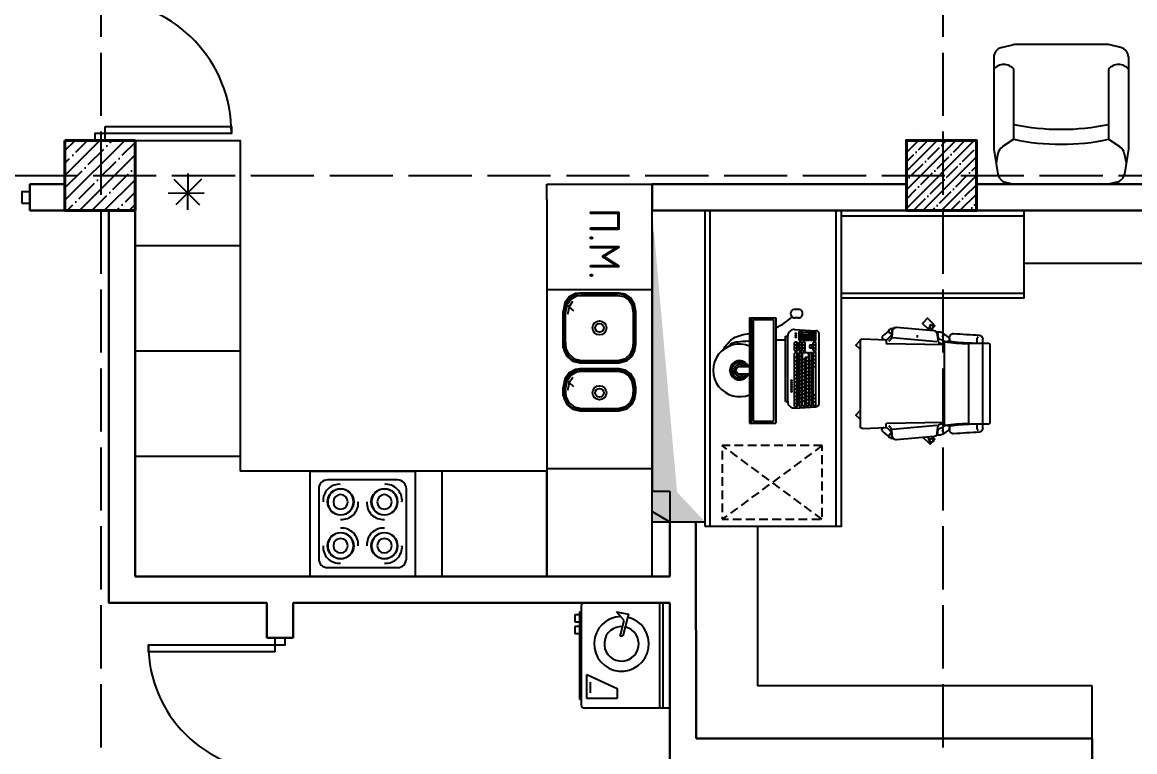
# Model space of a CAD drawing. Header units: millimetres. Extents: x 1863 to 22353, y 600 to 18600.
# Drawn here: x 7209 to 13556, y 7515 to 11673 of the extents above; entities that cross this region are included whole.
import ezdxf

# ---------------------------------------------------------------- set-up
doc = ezdxf.new("R2010")
doc.units = ezdxf.units.MM
doc.linetypes.add('ACAD_ISO02W100', pattern=[15, 12, -3])
doc.linetypes.add('GESTRICHELT', pattern=[0.75, 0.5, -0.25])
for name, color, linetype in [('A-Door', 150, 'Continuous'), ('dwgmodels.com', 250, 'Continuous'), ('FUR', 42, 'Continuous'), ('MEBEL', 253, 'Continuous'), ('NET 01', 8, 'Continuous'), ('NOITHAT', 21, 'Continuous'), ('Plan 1', 7, 'Continuous')]:
    doc.layers.add(name, color=color, linetype=linetype)
doc.styles.add('gost', font='GOST Common.ttf')

# ---------------------------------------------------------------- blocks, each defined once
blk = doc.blocks.new('furn office 012_dwgmodels.com')
at = {"color": 0}
for p, q in [((-470, 780), (-470, 1820)), ((-30, 780), (-30, 1820)), ((-1242.3, 1586.9), (-1216.8, 1586.9)), ((-756.8, 1586.9), (-731.3, 1586.9)), ((-1226.2, 1397.1), (-1251.9, 1397.1)), ((-1226.2, 1397.1), (-1251.9, 1397.1)), ((-1246.9, 1394.6), (-1244.1, 1396.4)), ((-1244.1, 1396.4), (-1243.1, 1396.6)), ((-1243.1, 1396.6), (-1239.1, 1397.2)), ((-1239.1, 1397.2), (-1238.9, 1397.2)), ((-1238.9, 1397.2), (-1234.5, 1396.2)), ((-1226.2, 1396.8), (-1226.5, 1371.3)), ((-1226.2, 1396.8), (-1226.5, 1371.3)), ((-747.4, 1397.1), (-721.6, 1397.1)), ((-747.4, 1396.8), (-747, 1371.3)), ((-747.4, 1396.8), (-747, 1371.3)), ((-747.4, 1396.8), (-747, 1371.3)), ((-734.6, 1397.2), (-739, 1396.2)), ((-734.4, 1397.2), (-734.6, 1397.2)), ((-730.4, 1396.6), (-734.4, 1397.2)), ((-729.5, 1396.4), (-730.4, 1396.6)), ((-726.6, 1394.6), (-729.5, 1396.4)), ((-1279.5, 1345.1), (-1281.1, 1323.3)), ((-1279.2, 1346.8), (-1279.5, 1345.1)), ((-1278.8, 1349.3), (-1279.2, 1346.8)), ((-1278.4, 1351), (-1278.8, 1349.3)), ((-1277.2, 1354.4), (-1278.4, 1351)), ((-1276.4, 1355.8), (-1277.2, 1354.4)), ((-1274.3, 1358.3), (-1276.4, 1355.8)), ((-1251.2, 1389.7), (-1276.3, 1355.9)), ((-1274.3, 1358.3), (-1272, 1359.9)), ((-1272, 1359.9), (-1270.1, 1360.8)), ((-1270.1, 1360.8), (-1268.8, 1361.1)), ((-1268.8, 1361.1), (-1265.3, 1361.6)), ((-1265.3, 1361.6), (-1265.1, 1361.5)), ((-1265.1, 1361.5), (-1260.1, 1360.4)), ((-1260.1, 1360.4), (-1256, 1357.3)), ((-1256, 1357.3), (-1253.3, 1353)), ((-1248.3, 1393.7), (-1251.2, 1389.7)), ((-1248.3, 1393.7), (-1246.9, 1394.6)), ((-1244, 1334.1), (-1233, 1361.6)), ((-1234.5, 1396.2), (-1234.1, 1396)), ((-1234.1, 1396), (-1233.1, 1395.6)), ((-1233.1, 1395.6), (-1230, 1393.2)), ((-1231.2, 1364.1), (-1233, 1361.6)), ((-1231.2, 1364.1), (-1228.6, 1365.8)), ((-1230, 1393.2), (-1229.1, 1392.4)), ((-1229.1, 1392.4), (-1227.3, 1389)), ((-1228.6, 1365.8), (-1228.5, 1365.8)), ((-1228.5, 1365.8), (-1225.5, 1366.4)), ((-1227.3, 1389), (-1226.8, 1387.9)), ((-1226.8, 1387.9), (-1226.7, 1387.6)), ((-1226.7, 1387.6), (-1226.7, 1387.2)), ((-1226.7, 1387.2), (-1226.4, 1384.1)), ((-1226.5, 1371.3), (-1226.6, 1366.2)), ((-1225.5, 1366.4), (-1214.6, 1366.4)), ((-1222.4, 1332.6), (-1221.6, 1333.3)), ((-1221.6, 1333.3), (-1209.2, 1363.3)), ((-752, 1366.4), (-1221.5, 1366.4)), ((-1214.6, 1366.4), (-1211.6, 1365.9)), ((-1208.1, 1363), (-1214, 1037.9)), ((-1211.6, 1365.9), (-1210.3, 1365.5)), ((-1210.3, 1365.5), (-1209.6, 1365.2)), ((-1209.6, 1365.2), (-1208.8, 1364.8)), ((-1208.8, 1364.8), (-1208.2, 1363.8)), ((-1208.2, 1363.8), (-1208.1, 1363)), ((-765.3, 1363.8), (-765.4, 1363)), ((-765.4, 1363), (-759.5, 1037.9)), ((-764.8, 1364.8), (-765.3, 1363.8)), ((-764, 1365.2), (-764.8, 1364.8)), ((-751.9, 1333.3), (-764.3, 1363.3)), ((-763.2, 1365.5), (-764, 1365.2)), ((-762, 1365.9), (-763.2, 1365.5)), ((-758.9, 1366.4), (-762, 1365.9)), ((-748, 1366.4), (-758.9, 1366.4)), ((-751.1, 1332.6), (-751.9, 1333.3)), ((-745, 1365.8), (-748, 1366.4)), ((-746.9, 1387.2), (-747.2, 1384.1)), ((-747, 1371.3), (-746.9, 1366.2)), ((-746.8, 1387.6), (-746.9, 1387.2)), ((-746.3, 1389), (-746.8, 1387.9)), ((-746.8, 1387.9), (-746.8, 1387.6)), ((-744.4, 1392.4), (-746.3, 1389)), ((-744.9, 1365.8), (-745, 1365.8)), ((-742.3, 1364.1), (-744.9, 1365.8)), ((-743.6, 1393.2), (-744.4, 1392.4)), ((-740.4, 1395.6), (-743.6, 1393.2)), ((-742.3, 1364.1), (-740.6, 1361.6)), ((-729.6, 1334.1), (-740.6, 1361.6)), ((-739.5, 1396), (-740.4, 1395.6)), ((-739, 1396.2), (-739.5, 1396)), ((-725.2, 1393.7), (-726.6, 1394.6)), ((-725.2, 1393.7), (-722.4, 1389.7)), ((-722.4, 1389.7), (-697.2, 1355.9)), ((-717.6, 1357.3), (-720.2, 1353)), ((-713.4, 1360.4), (-717.6, 1357.3)), ((-708.4, 1361.5), (-713.4, 1360.4)), ((-708.3, 1361.6), (-708.4, 1361.5)), ((-704.8, 1361.1), (-708.3, 1361.6)), ((-703.4, 1360.8), (-704.8, 1361.1)), ((-701.5, 1359.9), (-703.4, 1360.8)), ((-699.2, 1358.3), (-701.5, 1359.9)), ((-699.2, 1358.3), (-697.1, 1355.8)), ((-697.1, 1355.8), (-696.3, 1354.4)), ((-696.3, 1354.4), (-695.1, 1351)), ((-695.1, 1351), (-694.8, 1349.3)), ((-694.8, 1349.3), (-694.4, 1346.8)), ((-694.4, 1346.8), (-694.1, 1345.1)), ((-694.1, 1345.1), (-692.5, 1323.3)), ((-1287.8, 1306.9), (-1306.5, 1093)), ((-1287.5, 1309.7), (-1287.8, 1306.9)), ((-1285.3, 1317.6), (-1287.5, 1309.7)), ((-1280.4, 1324.2), (-1285.3, 1317.6)), ((-1279.4, 1322.2), (-1284.6, 1316.6)), ((-1280.4, 1324.2), (-1273.4, 1328.5)), ((-1280.4, 1324.2), (-1275.6, 1327.2)), ((-1279.4, 1322.2), (-1272.5, 1325.4)), ((-1275.6, 1327.2), (-1273.4, 1328.5)), ((-1273.4, 1328.5), (-1266.2, 1330.1)), ((-1272.5, 1325.4), (-1266.3, 1326.4)), ((-1266.3, 1326.4), (-1249.2, 1327.4)), ((-1266.2, 1330.1), (-1260.2, 1330.3)), ((-1260.2, 1330.3), (-1250.1, 1331.1)), ((-1250.1, 1331.1), (-1247.1, 1331.8)), ((-1249.2, 1327.4), (-1234.8, 1328.9)), ((-1225.6, 1323.3), (-1247.3, 1071.2)), ((-1234.8, 1328.9), (-1226.3, 1330.8)), ((-1226.3, 1330.8), (-1222.4, 1332.6)), ((-747.2, 1330.8), (-751.1, 1332.6)), ((-748, 1323.3), (-726.2, 1071.2)), ((-738.7, 1328.9), (-747.2, 1330.8)), ((-724.3, 1327.4), (-738.7, 1328.9)), ((-723.4, 1331.1), (-726.5, 1331.8)), ((-707.2, 1326.4), (-724.3, 1327.4)), ((-713.3, 1330.3), (-723.4, 1331.1)), ((-707.4, 1330.1), (-713.3, 1330.3)), ((-700.1, 1328.5), (-707.4, 1330.1)), ((-701.1, 1325.4), (-707.2, 1326.4)), ((-694.2, 1322.2), (-701.1, 1325.4)), ((-698, 1327.2), (-700.1, 1328.5)), ((-693.1, 1324.2), (-700.1, 1328.5)), ((-693.1, 1324.2), (-698, 1327.2)), ((-694.2, 1322.2), (-688.9, 1316.6)), ((-693.1, 1324.2), (-688.2, 1317.6)), ((-688.2, 1317.6), (-686, 1309.7)), ((-686, 1309.7), (-685.8, 1306.9)), ((-685.8, 1306.9), (-667, 1093)), ((-1306.5, 1093), (-1306.7, 1090.7)), ((-1306.7, 1090.7), (-1305.9, 1082.5)), ((-1305.9, 1082.5), (-1302.1, 1075.2)), ((-1305.5, 1084.1), (-1300.3, 1076.2)), ((-668.1, 1084.1), (-673.3, 1076.2)), ((-667.6, 1082.5), (-671.4, 1075.2)), ((-666.8, 1090.7), (-667.6, 1082.5)), ((-667, 1093), (-666.8, 1090.7)), ((-1302.1, 1075.2), (-1298.8, 1072.3)), ((-1300.3, 1076.2), (-1291.6, 1071.3)), ((-1299.3, 1072.7), (-1299.8, 1066.7)), ((-1299.8, 1066.9), (-1299.7, 1066.3)), ((-1299.7, 1066.3), (-1299.6, 1063.9)), ((-1299.6, 1063.9), (-1299.1, 1061.1)), ((-1299.1, 1061.1), (-1298.4, 1059.3)), ((-1298.8, 1072.3), (-1295.9, 1069.8)), ((-1298.4, 1059.3), (-1296.3, 1055.2)), ((-1296.3, 1055.2), (-1295.4, 1054)), ((-1295.9, 1069.8), (-1294, 1069.1)), ((-1295.4, 1054), (-1290, 1049.7)), ((-1294, 1069.1), (-1288.2, 1067)), ((-1291.6, 1071.3), (-1284.9, 1069.7)), ((-1291.3, 1051.1), (-1286.3, 1050)), ((-1290, 1049.7), (-1287.6, 1047.8)), ((-1288.2, 1067), (-1285.1, 1066.8)), ((-1287.6, 1047.8), (-1286.2, 1046.5)), ((-1286.3, 1050), (-1286.2, 1050)), ((-1286.2, 1050), (-1281.6, 1050.8)), ((-1286.2, 1046.5), (-1278.5, 1038.9)), ((-1285.1, 1066.8), (-1281.4, 1066.6)), ((-1284.9, 1069.7), (-1271.2, 1069.1)), ((-1281.6, 1050.8), (-1277.3, 1053.4)), ((-1281.4, 1066.6), (-1279.3, 1066.5)), ((-1279.3, 1066.5), (-1278.2, 1066.4)), ((-1278.5, 1038.9), (-1267.2, 1025.1)), ((-1278.2, 1066.4), (-1277.2, 1066.3)), ((-1274.3, 1057.5), (-1277.3, 1053.4)), ((-1277.2, 1066.3), (-1269.1, 1065.6)), ((-1273.1, 1062), (-1274.3, 1057.5)), ((-1271.2, 1069.1), (-1258.1, 1067.8)), ((-1269.1, 1065.6), (-1266.4, 1065.1)), ((-1267.2, 1025.1), (-1262.7, 1019.4)), ((-1266.4, 1065.1), (-1264.1, 1064.4)), ((-1264.1, 1064.4), (-1263.8, 1064.2)), ((-1263.8, 1064.2), (-1263.5, 1064.1)), ((-1263.5, 1064.1), (-1259.8, 1061.2)), ((-1262.7, 1019.4), (-1262, 1017.8)), ((-1262, 1017.8), (-1260.1, 1015.1)), ((-1259.8, 1061.2), (-1257.5, 1059.2)), ((-1258.1, 1067.8), (-1248.5, 1066)), ((-1257.5, 1059.2), (-1243.4, 1045.8)), ((-1248.5, 1066), (-1243.1, 1063.9)), ((-1243.4, 1045.8), (-1242.4, 1044.7)), ((-1243.1, 1063.9), (-1227, 1050.8)), ((-1242.4, 1044.7), (-1237, 1037.7)), ((-1241.5, 897.4), (-1237.2, 1037.9)), ((-1238.6, 1018.9), (-1241.2, 1014.9)), ((-1238.5, 1019.2), (-1238.6, 1018.9)), ((-1237.6, 1023.5), (-1238.5, 1019.2)), ((-1237.6, 1023.6), (-1237.6, 1023.5)), ((-1237.6, 1023.6), (-1237.6, 1023.6)), ((-1237.6, 1023.5), (-1237.6, 1023.5)), ((-1237, 1037.7), (-1234.6, 1035.9)), ((-1234.6, 1035.9), (-1234.4, 1035.8)), ((-1234.4, 1035.8), (-1231.3, 1035.2)), ((-1231.3, 1035.2), (-1222.3, 1035.1)), ((-1222.3, 1035.1), (-1222, 1035.1)), ((-1221.9, 1035.1), (-1221.6, 1035.1)), ((-1221.6, 1035.1), (-1219.6, 1035.1)), ((-1219.6, 1035.1), (-1217.6, 1035.3)), ((-1217.6, 1035.3), (-1216.3, 1035.6)), ((-1216.3, 1035.6), (-1214.7, 1036.3)), ((-1214.2, 1037.2), (-1214.7, 1036.3)), ((-1214, 1037.9), (-1214.2, 1037.2)), ((-759.5, 1037.9), (-759.3, 1037.2)), ((-759.3, 1037.2), (-758.8, 1036.3)), ((-757.2, 1035.6), (-758.8, 1036.3)), ((-756, 1035.3), (-757.2, 1035.6)), ((-754, 1035.1), (-756, 1035.3)), ((-751.9, 1035.1), (-754, 1035.1)), ((-751.6, 1035.1), (-751.9, 1035.1)), ((-751.2, 1035.1), (-751.5, 1035.1)), ((-742.3, 1035.2), (-751.2, 1035.1)), ((-730.4, 1063.9), (-746.5, 1050.8)), ((-739.1, 1035.8), (-742.3, 1035.2)), ((-738.9, 1035.9), (-739.1, 1035.8)), ((-736.5, 1037.7), (-738.9, 1035.9)), ((-731.1, 1044.7), (-736.5, 1037.7)), ((-732.1, 897.4), (-736.4, 1037.9)), ((-735.9, 1023.6), (-735.9, 1023.5)), ((-735.9, 1023.6), (-735.9, 1023.6)), ((-735.9, 1023.5), (-735.9, 1023.5)), ((-735.9, 1023.5), (-735, 1019.2)), ((-735, 1019.2), (-735, 1018.9)), ((-735, 1018.9), (-732.4, 1014.9)), ((-730.2, 1045.8), (-731.1, 1044.7)), ((-725.1, 1066), (-730.4, 1063.9)), ((-716.1, 1059.2), (-730.2, 1045.8)), ((-715.4, 1067.8), (-725.1, 1066)), ((-713.7, 1061.2), (-716.1, 1059.2)), ((-702.3, 1069.1), (-715.4, 1067.8)), ((-710, 1064.1), (-713.7, 1061.2)), ((-711.5, 1017.8), (-713.4, 1015.1)), ((-710.8, 1019.4), (-711.5, 1017.8)), ((-706.3, 1025.1), (-710.8, 1019.4)), ((-709.8, 1064.2), (-710, 1064.1)), ((-709.5, 1064.4), (-709.8, 1064.2)), ((-707.1, 1065.1), (-709.5, 1064.4)), ((-704.4, 1065.6), (-707.1, 1065.1)), ((-695.1, 1038.9), (-706.3, 1025.1)), ((-696.3, 1066.3), (-704.4, 1065.6)), ((-688.7, 1069.7), (-702.3, 1069.1)), ((-700.5, 1062), (-699.2, 1057.5)), ((-699.2, 1057.5), (-696.2, 1053.4)), ((-695.3, 1066.4), (-696.3, 1066.3)), ((-691.9, 1050.8), (-696.2, 1053.4)), ((-694.2, 1066.5), (-695.3, 1066.4)), ((-687.3, 1046.5), (-695.1, 1038.9)), ((-692.1, 1066.6), (-694.2, 1066.5)), ((-688.4, 1066.8), (-692.1, 1066.6)), ((-687.4, 1050), (-691.9, 1050.8)), ((-682, 1071.3), (-688.7, 1069.7)), ((-685.4, 1067), (-688.4, 1066.8)), ((-687.2, 1050), (-687.4, 1050)), ((-685.9, 1047.8), (-687.3, 1046.5)), ((-682.2, 1051.1), (-687.2, 1050)), ((-683.5, 1049.7), (-685.9, 1047.8)), ((-679.6, 1069.1), (-685.4, 1067)), ((-678.2, 1054), (-683.5, 1049.7)), ((-673.3, 1076.2), (-682, 1071.3)), ((-677.6, 1069.8), (-679.6, 1069.1)), ((-677.2, 1055.2), (-678.2, 1054)), ((-674.7, 1072.3), (-677.6, 1069.8)), ((-675.1, 1059.3), (-677.2, 1055.2)), ((-674.4, 1061.1), (-675.1, 1059.3)), ((-671.4, 1075.2), (-674.7, 1072.3)), ((-674, 1063.9), (-674.4, 1061.1)), ((-674.2, 1072.7), (-673.8, 1066.7)), ((-673.8, 1066.3), (-674, 1063.9)), ((-673.8, 1066.9), (-673.8, 1066.3)), ((-1260.1, 1015.1), (-1257.9, 1013.2)), ((-1257.9, 1013.2), (-1256.1, 1012.3)), ((-1256.1, 1012.3), (-1254.6, 1011.7)), ((-1254.6, 1011.7), (-1251.2, 1011.1)), ((-1251.2, 1011.1), (-1251, 1011.1)), ((-1251, 1011.1), (-1245.6, 1012)), ((-1245.6, 1012), (-1241.2, 1014.9)), ((-728, 1012), (-732.4, 1014.9)), ((-722.6, 1011.1), (-728, 1012)), ((-722.4, 1011.1), (-722.6, 1011.1)), ((-718.9, 1011.7), (-722.4, 1011.1)), ((-717.5, 1012.3), (-718.9, 1011.7)), ((-715.6, 1013.2), (-717.5, 1012.3)), ((-713.4, 1015.1), (-715.6, 1013.2)), ((-742.1, 887.1), (-1231.5, 887.1)), ((-1800, 750), (0, 750)), ((-1800, 30), (0, 30))]:
    blk.add_line(p, q, dxfattribs=at)
at = {"color": 0, "ltscale": 3}
blk.add_line((-1318.9, 1297.5), (-1313.1, 1303.1), dxfattribs=at)
at = {"color": 0, "linetype": 'GESTRICHELT', "ltscale": 100}
for p, q in [((-1760, 670), (-1340, 100)), ((-1340, 670), (-1760, 100))]:
    blk.add_line(p, q, dxfattribs=at)
at = {"color": 0}
for points in [[(0, 780), (0, 1820), (-500, 1820), (-500, 780)], [(-1800, 0), (-1800, 780), (0, 780), (0, 0)]]:
    blk.add_lwpolyline(points, close=True, dxfattribs=at)
at = {"color": 0, "ltscale": 30}
blk.add_lwpolyline([(-1216.8, 1510.8, 0.414214), (-1211.8, 1505.8), (-761.8, 1505.8, 0.414214), (-756.8, 1510.8), (-756.8, 1620.4, 0.414214), (-761.8, 1625.4), (-1211.8, 1625.4, 0.414214), (-1216.8, 1620.4)], format="xyb", close=True, dxfattribs=at)
blk.add_lwpolyline([(-1211.8, 1588.2, 0.131652), (-1206.8, 1586.9), (-766.8, 1586.9, 0.131652), (-761.8, 1588.2)], format="xyb", dxfattribs=at)
at = {"color": 0}
for points in [[(-1256.2, 1559.3, 0.194967), (-1242.3, 1553.7), (-1216.8, 1553.7)], [(-756.8, 1553.7), (-731.3, 1553.7, 0.194967), (-717.3, 1559.3)]]:
    blk.add_lwpolyline(points, format="xyb", dxfattribs=at)
for points in [[(-1318.9, 1297.5), (-1331.3, 1285.4), (-1293.1, 1246.1)], [(-1288.7, 1295.7), (-1316.7, 1304.2), (-1322.5, 1286.4), (-1290.5, 1275.4)], [(-1288.5, 1298.7), (-1302.6, 1313.3), (-1313.1, 1303.1)], [(-684.8, 1295.7), (-656.8, 1304.2), (-651.1, 1286.4), (-683, 1275.4)], [(-638.2, 1247.1), (-614.3, 1270.3), (-642.5, 1299.2)]]:
    blk.add_lwpolyline(points, dxfattribs=at)
at = {"color": 0, "ltscale": 4}
for points in [[(-677.1, 1277.4), (-643, 1242.4), (-638.2, 1247.1)], [(-642.5, 1299.2), (-656.2, 1313.3), (-670.5, 1299.3)]]:
    blk.add_lwpolyline(points, dxfattribs=at)
at = {"color": 0, "flags": 128}
for points in [[(-1190.1, 887.1), (-1166, 862.4), (-1140.6, 887.1)], [(-790.5, 887.1), (-766.4, 862.4), (-741, 887.1)]]:
    blk.add_lwpolyline(points, dxfattribs=at)
at = {"color": 0, "linetype": 'GESTRICHELT', "ltscale": 100, "flags": 128}
blk.add_lwpolyline([(-1340, 670), (-1340, 100), (-1760, 100), (-1760, 670)], close=True, dxfattribs=at)
at = {"color": 0, "ltscale": 3}
for centre in [(-1310, 1292.2), (-1310, 1292.2), (-663.5, 1292.2)]:
    blk.add_circle(centre, 10, dxfattribs=at)
at = {"color": 0}
for centre, radius, start, end in [((-1242.3, 1566.9), 20, 90, 178.07679), ((-731.3, 1566.9), 20, 1.92321, 90), ((-3038.6, 1607), 1776.8, 353.9526, 358.72889), ((1065.1, 1607), 1776.8, 181.27111, 186.0474), ((-3325.9, 1617), 2111.3, 354.03206, 357.45329), ((-2135.6, 1507.1), 922.2, 351.45231, 359.72495), ((162.1, 1507.1), 922.2, 180.27505, 188.54769), ((1352.4, 1617), 2111.3, 182.54671, 185.96794), ((-1251.9, 1417.1), 20, 172.39889, 270), ((-1221.2, 1396.8), 5, 172.17557, 179.16628), ((-1221.2, 1396.8), 5, 172.17557, 179.16628), ((-752.4, 1396.8), 5, 0.83372, 7.82443), ((-752.4, 1396.8), 5, 0.83372, 7.82443), ((-752.4, 1396.8), 5, 0.83372, 7.82443), ((-721.6, 1417.1), 20, 270, 7.60111), ((-1248.2, 1336.5), 4.83, 282.93334, 329.92956), ((-1221.5, 1371.4), 5, 181.03584, 270), ((-1221.5, 1371.4), 5, 181.03584, 270), ((-1221.5, 1371.4), 5, 181.03584, 270), ((-752, 1371.4), 5, 270, 358.96416), ((-752, 1371.4), 5, 270, 358.96416), ((-752, 1371.4), 5, 270, 358.96416), ((-752, 1371.4), 5, 270, 358.96416), ((-725.4, 1336.5), 4.83, 210.07044, 257.06666), ((-1231.5, 897.1), 10, 178.30497, 270), ((-742.1, 897.1), 10, 270, 1.69503), ((-742.1, 897.1), 10, 270, 1.69503)]:
    blk.add_arc(centre, radius, start, end, dxfattribs=at)
blk = doc.blocks.new('Raboc stol')
h = blk.add_hatch()
h.set_pattern_fill('HEX', color=253, scale=27.797916, angle=45, style=0)
h.set_pattern_definition([(45, (-16206.7235, -4060.459), (-4.2556694, 4.2556694), [3.4747396, -6.949479]), (165, (-16206.7235, -4060.459), (-1.5576831, -5.8133526), [3.4747396, -6.949479]), (105, (-16204.2665, -4058.002), (-5.8133526, -1.5576831), [3.4747396, -6.949479])])
h.paths.add_polyline_path([(-1038.5, 1178.8), (-1050.9, 1178.8, -3.823416), (-1050.9, 1221.4), (-1038.5, 1221.4, 4.924372)])
at = {"color": 253}
for p, q in [((-773.7, 1548.6), (-753.3, 1548.6)), ((-1031.3, 1500.3), (-1031.3, 899.9)), ((-1031.3, 1500.3), (-882.1, 1500.3)), ((-1021.8, 1500.3), (-1021.8, 899.9)), ((-1011.1, 1489.2), (-1011.1, 911)), ((-1011.1, 1489.2), (-895.6, 1489.2)), ((-895.6, 1489.2), (-895.6, 911)), ((-882.1, 1500.3), (-882.1, 899.9)), ((-753.3, 1499.4), (-773.7, 1499.4)), ((-775, 1432.6), (-652.8, 1426)), ((-749.2, 1373.1), (-749.2, 1419.2)), ((-734.5, 1404.9), (-749.2, 1404.9)), ((-747, 1421.3), (-736.5, 1420.7)), ((-734.5, 1373.1), (-734.5, 1418.6)), ((-728.9, 1373.1), (-728.9, 1418.1)), ((-693.9, 1404.9), (-728.9, 1404.9)), ((-726.7, 1420.2), (-695.9, 1418.5)), ((-714.2, 1373.1), (-714.2, 1404.9)), ((-708.6, 1373.1), (-708.6, 1404.9)), ((-693.9, 1373.1), (-693.9, 1416.4)), ((-688.3, 1373.1), (-688.3, 1415.9)), ((-653.3, 1404.9), (-688.3, 1404.9)), ((-686.1, 1418), (-655.3, 1416.3)), ((-673.6, 1373.1), (-673.6, 1404.9)), ((-668, 1373.1), (-668, 1404.9)), ((-653.3, 1373.1), (-653.3, 1414.2)), ((-634.5, 1010.1), (-634.5, 1407.6)), ((-826.8, 1021.8), (-826.8, 1395.9)), ((-826.8, 1395.9), (-813.6, 1395.9)), ((-813.6, 1021.8), (-813.6, 1395.9)), ((-774.5, 1313), (-774.5, 1358.3)), ((-759.9, 1343.9), (-774.5, 1343.9)), ((-761.9, 1360.4), (-772.5, 1360.4)), ((-759.9, 1313), (-759.9, 1358.3)), ((-734.5, 1393.6), (-749.2, 1393.6)), ((-734.5, 1382.3), (-749.2, 1382.3)), ((-749.2, 1313), (-749.2, 1358.3)), ((-734.5, 1343.9), (-749.2, 1343.9)), ((-736.6, 1371), (-747.1, 1371)), ((-736.6, 1360.4), (-747.1, 1360.4)), ((-734.5, 1313), (-734.5, 1358.3)), ((-714.2, 1393.6), (-728.9, 1393.6)), ((-714.2, 1382.3), (-728.9, 1382.3)), ((-728.9, 1313), (-728.9, 1358.3)), ((-714.2, 1343.9), (-728.9, 1343.9)), ((-716.3, 1371), (-726.8, 1371)), ((-716.3, 1360.4), (-726.8, 1360.4)), ((-714.2, 1313), (-714.2, 1358.3)), ((-693.9, 1393.6), (-708.6, 1393.6)), ((-693.9, 1382.3), (-708.6, 1382.3)), ((-696, 1371), (-706.5, 1371)), ((-673.6, 1393.6), (-688.3, 1393.6)), ((-673.6, 1382.3), (-688.3, 1382.3)), ((-688.3, 1329.5), (-688.3, 1341.8)), ((-675.7, 1371), (-686.2, 1371)), ((-675.7, 1343.9), (-686.2, 1343.9)), ((-673.6, 1329.5), (-673.6, 1341.8)), ((-653.3, 1393.6), (-668, 1393.6)), ((-653.3, 1382.3), (-668, 1382.3)), ((-668, 1313), (-668, 1358.3)), ((-653.3, 1343.9), (-668, 1343.9)), ((-655.4, 1371), (-665.9, 1371)), ((-655.4, 1360.4), (-665.9, 1360.4)), ((-653.3, 1313), (-653.3, 1358.3)), ((-759.9, 1327.4), (-774.5, 1327.4)), ((-774.5, 996.4), (-774.5, 1298.2)), ((-759.9, 1272.7), (-774.5, 1272.7)), ((-761.9, 1310.9), (-772.5, 1310.9)), ((-761.9, 1300.2), (-772.5, 1300.2)), ((-759.9, 996.9), (-759.9, 1298.2)), ((-734.5, 1327.4), (-749.2, 1327.4)), ((-749.2, 998.6), (-749.2, 1298.2)), ((-734.5, 1280), (-749.2, 1280)), ((-736.6, 1310.9), (-747.1, 1310.9)), ((-736.6, 1300.2), (-747.1, 1300.2)), ((-734.5, 999.1), (-734.5, 1298.2)), ((-714.2, 1327.4), (-728.9, 1327.4)), ((-728.9, 999.7), (-728.9, 1298.2)), ((-716.3, 1310.9), (-726.8, 1310.9)), ((-696, 1300.2), (-726.8, 1300.2)), ((-714.2, 1000.2), (-714.2, 1272.7)), ((-693.9, 1272.7), (-714.2, 1272.7)), ((-708.6, 1000.8), (-708.6, 1272.7)), ((-693.9, 1001.3), (-693.9, 1298.2)), ((-688.3, 1001.9), (-688.3, 1298.2)), ((-675.7, 1327.4), (-686.2, 1327.4)), ((-675.7, 1300.2), (-686.2, 1300.2)), ((-673.6, 1002.4), (-673.6, 1298.2)), ((-653.3, 1327.4), (-668, 1327.4)), ((-668, 1003), (-668, 1298.2)), ((-653.3, 1280.5), (-668, 1280.5)), ((-655.4, 1310.9), (-665.9, 1310.9)), ((-655.4, 1300.2), (-665.9, 1300.2)), ((-653.3, 1003.5), (-653.3, 1298.2)), ((-1088.9, 1221.4), (-1031.3, 1221.4)), ((-759.9, 1252.7), (-774.5, 1252.7)), ((-759.9, 1232.6), (-774.5, 1232.6)), ((-759.9, 1212.5), (-774.5, 1212.5)), ((-734.5, 1259.9), (-749.2, 1259.9)), ((-734.5, 1239.8), (-749.2, 1239.8)), ((-734.5, 1219.8), (-749.2, 1219.8)), ((-714.2, 1262.2), (-728.9, 1262.2)), ((-714.2, 1244.7), (-728.9, 1244.7)), ((-714.2, 1224.6), (-728.9, 1224.6)), ((-693.9, 1252.7), (-708.6, 1252.7)), ((-693.9, 1232.6), (-708.6, 1232.6)), ((-693.9, 1212.5), (-708.6, 1212.5)), ((-673.6, 1252.7), (-688.3, 1252.7)), ((-673.6, 1232.6), (-688.3, 1232.6)), ((-673.6, 1212.5), (-688.3, 1212.5)), ((-653.3, 1260.4), (-668, 1260.4)), ((-653.3, 1240.3), (-668, 1240.3)), ((-653.3, 1220.3), (-668, 1220.3)), ((-1031.3, 1178.8), (-1088.9, 1178.8)), ((-759.9, 1192.4), (-774.5, 1192.4)), ((-759.9, 1172.3), (-774.5, 1172.3)), ((-759.9, 1152.2), (-774.5, 1152.2)), ((-734.5, 1199.7), (-749.2, 1199.7)), ((-734.5, 1179.6), (-749.2, 1179.6)), ((-734.5, 1159.5), (-749.2, 1159.5)), ((-714.2, 1204.6), (-728.9, 1204.6)), ((-714.2, 1184.5), (-728.9, 1184.5)), ((-714.2, 1164.4), (-728.9, 1164.4)), ((-714.2, 1144.3), (-728.9, 1144.3)), ((-693.9, 1192.4), (-708.6, 1192.4)), ((-693.9, 1172.3), (-708.6, 1172.3)), ((-693.9, 1152.2), (-708.6, 1152.2)), ((-673.6, 1192.4), (-688.3, 1192.4)), ((-673.6, 1172.3), (-688.3, 1172.3)), ((-673.6, 1152.2), (-688.3, 1152.2)), ((-759.9, 1132.2), (-774.5, 1132.2)), ((-759.9, 1112.1), (-774.5, 1112.1)), ((-759.9, 1092), (-774.5, 1092)), ((-734.5, 1139.4), (-749.2, 1139.4)), ((-734.5, 1119.4), (-749.2, 1119.4)), ((-734.5, 1099.3), (-749.2, 1099.3)), ((-734.5, 1079.2), (-749.2, 1079.2)), ((-714.2, 1124.2), (-728.9, 1124.2)), ((-714.2, 1104.2), (-728.9, 1104.2)), ((-714.2, 1084.1), (-728.9, 1084.1)), ((-693.9, 1132.2), (-708.6, 1132.2)), ((-693.9, 1112.1), (-708.6, 1112.1)), ((-693.9, 1092), (-708.6, 1092)), ((-673.6, 1132.2), (-688.3, 1132.2)), ((-673.6, 1112.1), (-688.3, 1112.1)), ((-673.6, 1092), (-688.3, 1092)), ((-826.8, 1021.8), (-813.6, 1021.8)), ((-759.9, 1071.9), (-774.5, 1071.9)), ((-759.9, 1051.8), (-774.5, 1051.8)), ((-759.9, 1031.8), (-774.5, 1031.8)), ((-734.5, 1059.1), (-749.2, 1059.1)), ((-734.5, 1039), (-749.2, 1039)), ((-734.5, 1018.7), (-749.2, 1018.7)), ((-714.2, 1064), (-728.9, 1064)), ((-714.2, 1043.9), (-728.9, 1043.9)), ((-714.2, 1023.8), (-728.9, 1023.8)), ((-693.9, 1071.9), (-708.6, 1071.9)), ((-693.9, 1051.8), (-708.6, 1051.8)), ((-693.9, 1031.8), (-708.6, 1031.8)), ((-673.6, 1071.9), (-688.3, 1071.9)), ((-673.6, 1051.8), (-688.3, 1051.8)), ((-673.6, 1031.8), (-688.3, 1031.8)), ((-653.3, 1059.6), (-668, 1059.6)), ((-653.3, 1039.5), (-668, 1039.5)), ((-653.3, 1019.2), (-668, 1019.2)), ((-775, 985.2), (-652.8, 991.8)), ((-759.9, 1011.4), (-774.5, 1011.4)), ((-772.3, 994.3), (-761.8, 994.9)), ((-747, 996.5), (-736.5, 997.1)), ((-726.7, 997.6), (-716.2, 998.2)), ((-693.9, 1011.4), (-708.6, 1011.4)), ((-706.4, 998.7), (-695.9, 999.3)), ((-686.1, 999.8), (-675.6, 1000.4)), ((-665.8, 1000.9), (-655.3, 1001.4)), ((-1031.3, 899.9), (-882.1, 899.9)), ((-1011.1, 911), (-895.6, 911))]:
    blk.add_line(p, q, dxfattribs=at)
for centre in [(-768.2, 1410.5), (-768.2, 1399.8), (-768.2, 1389.2), (-792.1, 1142.4), (-792.1, 1131.7), (-792.1, 1121.1), (-792.1, 1110.4), (-792.1, 1099.8), (-792.1, 1089.1), (-792.1, 1078.5)]:
    blk.add_circle(centre, 2.45, dxfattribs=at)
for centre, radius, start, end in [((-773.7, 1524), 24.6, 65.5382, 294.4618), ((-753.3, 1524), 24.6, 245.5382, 114.4618), ((-776.9, 1395.9), 36.7, 86.90594, 180), ((-747.1, 1419.2), 2.08, 86.90594, 180), ((-736.6, 1418.6), 2.08, 360, 86.90594), ((-726.8, 1418.1), 2.08, 86.90594, 180), ((-696, 1416.4), 2.08, 360, 86.90594), ((-686.2, 1415.9), 2.08, 86.90594, 180), ((-655.4, 1414.2), 2.08, 360, 86.90594), ((-652.8, 1407.6), 18.3, 0, 90), ((-1088.9, 1200.1), 150.1, 67.45984, 292.54016), ((-772.5, 1358.3), 2.08, 90, 180), ((-761.9, 1358.3), 2.08, 360, 90), ((-747.1, 1373.1), 2.08, 180, 270), ((-747.1, 1358.3), 2.08, 90, 180), ((-736.6, 1373.1), 2.08, 270, 360), ((-736.6, 1358.3), 2.08, 360, 90), ((-726.8, 1373.1), 2.08, 180, 270), ((-726.8, 1358.3), 2.08, 90, 180), ((-716.3, 1373.1), 2.08, 270, 360), ((-716.3, 1358.3), 2.08, 360, 90), ((-706.5, 1373.1), 2.08, 180, 270), ((-696, 1373.1), 2.08, 270, 360), ((-686.2, 1373.1), 2.08, 180, 270), ((-686.2, 1341.8), 2.08, 90, 180), ((-675.7, 1373.1), 2.08, 270, 360), ((-675.7, 1341.8), 2.08, 360, 90), ((-665.9, 1373.1), 2.08, 180, 270), ((-665.9, 1358.3), 2.08, 90, 180), ((-655.4, 1373.1), 2.08, 270, 360), ((-655.4, 1358.3), 2.08, 360, 90), ((-772.5, 1313), 2.08, 180, 270), ((-772.5, 1298.2), 2.08, 90, 180), ((-761.9, 1313), 2.08, 270, 360), ((-761.9, 1298.2), 2.08, 360, 90), ((-747.1, 1313), 2.08, 180, 270), ((-747.1, 1298.2), 2.08, 90, 180), ((-736.6, 1313), 2.08, 270, 360), ((-736.6, 1298.2), 2.08, 360, 90), ((-726.8, 1313), 2.08, 180, 270), ((-726.8, 1298.2), 2.08, 90, 180), ((-716.3, 1313), 2.08, 270, 360), ((-696, 1298.2), 2.08, 360, 90), ((-686.2, 1329.5), 2.08, 180, 270), ((-686.2, 1298.2), 2.08, 90, 180), ((-675.7, 1329.5), 2.08, 270, 360), ((-675.7, 1298.2), 2.08, 360, 90), ((-665.9, 1313), 2.08, 180, 270), ((-665.9, 1298.2), 2.08, 90, 180), ((-655.4, 1313), 2.08, 270, 360), ((-655.4, 1298.2), 2.08, 360, 90), ((-1088.9, 1200.1), 54.7, 22.9581, 337.0419), ((-1088.9, 1200.1), 43.6, 29.31433, 330.68567), ((-1088.9, 1200.1), 32.5, 41.09871, 318.90129), ((-1088.9, 1200.1), 21.3, 90, 270), ((-776.9, 1021.8), 36.7, 180, 273.09408), ((-772.5, 996.4), 2.08, 180, 273.09408), ((-761.9, 996.9), 2.08, 273.09408, 360), ((-747.1, 998.6), 2.08, 180, 273.09408), ((-736.6, 999.1), 2.08, 273.09408, 360), ((-726.8, 999.7), 2.08, 180, 273.09408), ((-716.3, 1000.2), 2.08, 273.09408, 360), ((-706.5, 1000.8), 2.08, 180, 273.09408), ((-696, 1001.3), 2.08, 273.09408, 360), ((-686.2, 1001.9), 2.08, 180, 273.09408), ((-675.7, 1002.4), 2.08, 273.09408, 360), ((-665.9, 1003), 2.08, 180, 273.09408), ((-655.4, 1003.5), 2.08, 273.09408, 360), ((-652.8, 1010.1), 18.3, 270, 0)]:
    blk.add_arc(centre, radius, start, end, dxfattribs=at)
for points in [[(-882.1, 1442.7), (-847.3, 1457.9), (-816.1, 1479.2), (-791, 1506.5)], [(-882.1, 1373.7), (-865, 1374.1), (-846.6, 1374.5), (-826.8, 1374.8)]]:
    blk.add_open_spline(points, degree=3, dxfattribs=at)
for points, knots in [([(-1183.9, 1316.4), (-1166.5, 1343.4), (-1126.9, 1393.4), (-1065.1, 1405.6), (-1031.3, 1410.1)], [0.0415162, 0.0415162, 0.0415162, 0.0415162, 0.124418, 0.2136337, 0.2136337, 0.2136337, 0.2136337]), ([(-1183.9, 1316.4), (-1127.6, 1345.1), (-1157.8, 1355.6), (-1090, 1365.3), (-1031.3, 1368.5)], [0.0415162, 0.0415162, 0.0415162, 0.0415162, 0.124418, 0.1745583, 0.1745583, 0.1745583, 0.1745583])]:
    blk.add_open_spline(points, degree=3, knots=knots, dxfattribs=at)
at = {"layer": 'Plan 1', "color": 251, "linetype": 'ACAD_ISO02W100', "ltscale": 30, "true_color": 0x636466}
blk.add_line((-73.2, 1387.4), (-73.2, 1399.9), dxfattribs=at)
at = {"layer": 'dwgmodels.com', "color": 253, "xscale": -1, "rotation": 270}
blk.add_blockref('furn office 012_dwgmodels.com', (-1287.2, 2111), dxfattribs=at)
blk = doc.blocks.new('Stir mashina')
at = {"color": 253}
for p, q in [((101.5, -46.4), (101.5, -531.6)), ((101.5, -46.4), (701.2, -46.4)), ((701.2, -46.4), (701.2, -531.6)), ((101.5, -85), (701.2, -85)), ((101.5, -104.3), (701.2, -104.3)), ((152.8, -349.7), (164.8, -281.9)), ((201.3, -305.2), (152.8, -349.7)), ((164.8, -281.9), (290.3, -313.3)), ((290.3, -329.5), (201.3, -305.2)), ((290.3, -313.3), (290.3, -329.5)), ((509.2, -519.7), (589.4, -345.7)), ((589.4, -345.7), (646, -345.7)), ((646, -345.7), (646, -519.7)), ((553.1, -499.4), (613.7, -499.4)), ((120.8, -550.9), (681.9, -550.9)), ((152.7, -560.5), (152.7, -550.9)), ((152.7, -560.5), (650.1, -560.5)), ((169.4, -560.5), (169.4, -587.2)), ((208.5, -587.2), (208.5, -560.5)), ((236.9, -560.5), (236.9, -587.2)), ((276, -587.2), (276, -560.5)), ((646, -519.7), (509.2, -519.7)), ((650.1, -560.5), (650.1, -550.9)), ((169.4, -587.2), (208.5, -587.2)), ((236.9, -587.2), (276, -587.2))]:
    blk.add_line(p, q, dxfattribs=at)
for centre, radius, start, end in [((334.7, -321.4), 156.1, 181.67904, 167.03384), ((334.7, -321.4), 98.2, 176.19447, 167.67082), ((120.8, -531.6), 19.3, 180, 270), ((681.9, -531.6), 19.3, 270, 0)]:
    blk.add_arc(centre, radius, start, end, dxfattribs=at)

msp = doc.modelspace()

# ---------------------------------------------------------------- hatches: boundary and pattern name
at = {"transparency": 33554687}
h = msp.add_hatch(color=252, dxfattribs=at)
h.dxf.hatch_style = 1
h.paths.add_polyline_path([(12317, 11206.5), (12317, 11206.2), (12317, 11206.2)])
h = msp.add_hatch(dxfattribs=at)
h.set_pattern_fill('ANSI35', color=1, scale=400)
h.set_pattern_definition([(45, (-47020.83, -8601.26), (-70.71068, 70.71068), []), (45, (-46950.12, -8601.26), (-70.71068, 70.71068), [125, -25, 0, -25])])
h.paths.add_polyline_path([(7453.1, 10999.8), (7453.1, 10599.8), (7853.1, 10599.8), (7853.1, 10999.8)])
h = msp.add_hatch(dxfattribs=at)
h.set_pattern_fill('ANSI35', color=1, scale=300)
h.set_pattern_definition([(45, (-45868.094, -12401.256), (-53.03301, 53.03301), []), (45, (-45815.06, -12401.256), (-53.03301, 53.03301), [93.75, -18.75, 0, -18.75])])
h.paths.add_polyline_path([(12653.1, 10999.8), (12253.1, 10999.8), (12253.1, 10599.8), (12653.1, 10599.8)])
at = {"true_color": 0x000000, "transparency": 33554687}
h = msp.add_hatch(color=18, dxfattribs=at)
h.dxf.hatch_style = 1
h.paths.add_polyline_path([(10944.9, 8994.5), (10803.1, 8827.2), (11103.1, 8827.2)])
h.paths.add_polyline_path([(10803.1, 10598.1), (10803.1, 9027.2), (10803.1, 8827.2), (10944.9, 8994.5)])

# ---------------------------------------------------------------- linework, layer by layer
at = {"color": 253, "linetype": 'ByBlock'}
for p, q in [((10202.6, 10663.1), (10202.6, 10750.1)), ((10202.6, 10750.1), (10802.6, 10750.1)), ((10202.6, 10663.1), (10202.6, 8514.1)), ((7852.6, 10399.8), (8452.6, 10399.8)), ((10202.6, 10150.1), (10802.6, 10150.1)), ((7852.6, 9799.8), (8452.6, 9799.8)), ((7852.6, 9199.8), (8452.6, 9199.8)), ((8850.6, 9114.1), (8850.6, 8514.1)), ((9450.6, 9114.1), (9450.6, 8514.1)), ((9602.6, 9114.1), (9602.6, 8514.1)), ((9602.6, 9114.1), (9602.6, 8514.1))]:
    msp.add_line(p, q, dxfattribs=at)
at = {"color": 18, "true_color": 0x000000}
msp.add_line((11103.1, 10599.8), (11103.1, 8826.1), dxfattribs=at)
at = {"color": 253}
for p, q in [((10330.1, 10107.5), (10305.7, 10073.3)), ((10307.1, 10072), (10331.4, 10106)), ((10309.6, 10069.7), (10333.6, 10103.4)), ((10340.4, 10095.2), (10317.3, 10062.7)), ((10364.8, 10126.3), (10330.1, 10107.5)), ((10331.4, 10106), (10365.8, 10124.7)), ((10333.6, 10103.4), (10331.4, 10106)), ((10333.6, 10103.4), (10367.7, 10121.8)), ((10340.4, 10095.2), (10333.6, 10103.4)), ((10373.4, 10113), (10340.4, 10095.2)), ((10390.9, 10129.7), (10364.8, 10126.3)), ((10365.8, 10124.7), (10391.8, 10128.1)), ((10393.4, 10125.2), (10367.7, 10121.8)), ((10367.7, 10121.8), (10373.4, 10113)), ((10373.4, 10113), (10398.2, 10116.3)), ((10614.2, 10129.7), (10390.9, 10129.7)), ((10391.8, 10128.1), (10613.4, 10128.1)), ((10611.8, 10125.2), (10393.4, 10125.2)), ((10398.2, 10116.3), (10607, 10116.3)), ((10607, 10116.3), (10642.2, 10109.4)), ((10648.2, 10118.1), (10611.8, 10125.2)), ((10613.4, 10128.1), (10650.2, 10120.9)), ((10651.3, 10122.5), (10614.2, 10129.7)), ((10642.2, 10109.4), (10648.2, 10118.1)), ((10669.3, 10090.9), (10642.2, 10109.4)), ((10648.2, 10118.1), (10650.2, 10120.9)), ((10676.3, 10098.9), (10648.2, 10118.1)), ((10650.2, 10120.9), (10678.6, 10101.5)), ((10679.9, 10103), (10651.3, 10122.5)), ((10669.3, 10090.9), (10676.3, 10098.9)), ((10676.3, 10098.9), (10678.6, 10101.5)), ((10696.9, 10066.5), (10676.3, 10098.9)), ((10678.6, 10101.5), (10699.4, 10068.8)), ((10700.8, 10070), (10679.9, 10103)), ((10305.7, 10073.3), (10296.2, 10024.2)), ((10297.7, 10023.2), (10307.1, 10072)), ((10300.3, 10021.4), (10309.6, 10069.7)), ((10309.6, 10069.7), (10307.1, 10072)), ((10308.3, 10016.1), (10317.3, 10062.7)), ((10317.3, 10062.7), (10309.6, 10069.7)), ((10317.3, 10062.7), (10329.1, 10051.9)), ((10329.1, 10051.9), (10320.6, 10007.9)), ((10329.1, 10051.9), (10351, 10082.7)), ((10356.1, 10027.3), (10329.1, 10051.9)), ((10689.2, 10059.6), (10669.3, 10090.9)), ((10689.2, 10059.6), (10696.9, 10066.5)), ((10696.9, 10016.1), (10689.2, 10059.6)), ((10696.9, 10066.5), (10699.4, 10068.8)), ((10704.9, 10021.4), (10696.9, 10066.5)), ((10699.4, 10068.8), (10707.5, 10023.2)), ((10709, 10024.2), (10700.8, 10070)), ((10296.2, 9815.2), (10296.2, 10024.2)), ((10297.7, 9813.4), (10297.7, 10023.2)), ((10300.3, 9810.3), (10300.3, 10021.4)), ((10308.3, 9845.6), (10308.3, 10016.1)), ((10696.9, 9845.6), (10696.9, 10016.1)), ((10704.9, 9840.3), (10704.9, 10021.4)), ((10707.5, 10023.2), (10707.5, 9838.5)), ((10709, 9837.6), (10709, 10024.2)), ((10297.7, 9838.5), (10303.5, 9799.3)), ((10306.1, 9801.5), (10300.3, 9840.3)), ((10300.3, 9840.3), (10300.3, 9828.9)), ((10313.9, 9808.2), (10308.3, 9845.6)), ((10308.3, 9845.6), (10308.3, 9828.9)), ((10692.7, 9812.8), (10696.9, 9845.6)), ((10700.5, 9806.3), (10704.9, 9840.3)), ((10707.5, 9838.5), (10703.1, 9804.2)), ((10302.1, 9798.1), (10296.2, 9837.6)), ((10319.6, 9765.1), (10302.1, 9798.1)), ((10303.5, 9799.3), (10321, 9766.5)), ((10323.3, 9769.1), (10306.1, 9801.5)), ((10330.5, 9776.9), (10313.9, 9808.2)), ((10323.3, 9769.1), (10330.5, 9776.9)), ((10330.5, 9776.9), (10358, 9754.6)), ((10678.7, 9782.2), (10651.7, 9757)), ((10658, 9748.5), (10686, 9774.6)), ((10678.7, 9782.2), (10692.7, 9812.8)), ((10686, 9774.6), (10700.5, 9806.3)), ((10703.1, 9804.2), (10688.4, 9772.1)), ((10689.8, 9770.7), (10704.6, 9803)), ((10704.6, 9803), (10709, 9837.6)), ((10319.6, 9765.1), (10348.6, 9741.6)), ((10321, 9766.5), (10323.3, 9769.1)), ((10349.8, 9743.2), (10321, 9766.5)), ((10351.8, 9746), (10323.3, 9769.1)), ((10348.6, 9741.6), (10391, 9732)), ((10349.8, 9743.2), (10351.8, 9746)), ((10391.9, 9733.6), (10349.8, 9743.2)), ((10351.8, 9746), (10358, 9754.6)), ((10393.4, 9736.5), (10351.8, 9746)), ((10358, 9754.6), (10398.2, 9745.4)), ((10391, 9732), (10614.3, 9732)), ((10613.4, 9733.6), (10391.9, 9733.6)), ((10611.8, 9736.5), (10393.4, 9736.5)), ((10398.2, 9745.4), (10607, 9745.4)), ((10607, 9745.4), (10651.7, 9757)), ((10658, 9748.5), (10611.8, 9736.5)), ((10660.1, 9745.7), (10613.4, 9733.6)), ((10614.3, 9732), (10661.3, 9744.2)), ((10651.7, 9757), (10658, 9748.5)), ((10660.1, 9745.7), (10658, 9748.5)), ((10688.4, 9772.1), (10660.1, 9745.7)), ((10661.3, 9744.2), (10689.8, 9770.7)), ((10330.1, 9674.6), (10305.7, 9640.3)), ((10307.1, 9639.1), (10331.4, 9673.1)), ((10309.6, 9636.8), (10333.6, 9670.5)), ((10340.4, 9662.3), (10317.3, 9629.8)), ((10329.1, 9619), (10351, 9649.8)), ((10364.8, 9693.4), (10330.1, 9674.6)), ((10331.4, 9673.1), (10365.8, 9691.7)), ((10333.6, 9670.5), (10331.4, 9673.1)), ((10333.6, 9670.5), (10367.7, 9688.9)), ((10340.4, 9662.3), (10333.6, 9670.5)), ((10373.4, 9680.1), (10340.4, 9662.3)), ((10390.9, 9696.8), (10364.8, 9693.4)), ((10365.8, 9691.7), (10391.8, 9695.2)), ((10393.4, 9692.2), (10367.7, 9688.9)), ((10367.7, 9688.9), (10373.4, 9680.1)), ((10373.4, 9680.1), (10398.2, 9683.4)), ((10614.2, 9696.8), (10390.9, 9696.8)), ((10391.8, 9695.2), (10613.4, 9695.2)), ((10611.8, 9692.2), (10393.4, 9692.2)), ((10398.2, 9683.4), (10607, 9683.4)), ((10607, 9683.4), (10642.2, 9676.5)), ((10648.2, 9685.1), (10611.8, 9692.2)), ((10613.4, 9695.2), (10650.2, 9688)), ((10651.3, 9689.6), (10614.2, 9696.8)), ((10642.2, 9676.5), (10648.2, 9685.1)), ((10669.3, 9658), (10642.2, 9676.5)), ((10648.2, 9685.1), (10650.2, 9688)), ((10676.3, 9666), (10648.2, 9685.1)), ((10650.2, 9688), (10678.6, 9668.6)), ((10679.9, 9670.1), (10651.3, 9689.6)), ((10669.3, 9658), (10676.3, 9666)), ((10689.2, 9626.7), (10669.3, 9658)), ((10676.3, 9666), (10678.6, 9668.6)), ((10696.9, 9633.6), (10676.3, 9666)), ((10678.6, 9668.6), (10699.4, 9635.8)), ((10700.8, 9637.1), (10679.9, 9670.1)), ((10305.7, 9640.3), (10296.2, 9591.2)), ((10296.2, 9540.9), (10296.2, 9591.2)), ((10297.7, 9590.3), (10307.1, 9639.1)), ((10297.7, 9539.1), (10297.7, 9590.3)), ((10300.3, 9588.5), (10309.6, 9636.8)), ((10300.3, 9536), (10300.3, 9588.5)), ((10309.6, 9636.8), (10307.1, 9639.1)), ((10308.3, 9583.2), (10317.3, 9629.8)), ((10317.3, 9629.8), (10309.6, 9636.8)), ((10317.3, 9629.8), (10329.1, 9619)), ((10329.1, 9619), (10320.6, 9574.9)), ((10356.1, 9594.4), (10329.1, 9619)), ((10689.2, 9626.7), (10696.9, 9633.6)), ((10696.9, 9583.2), (10689.2, 9626.7)), ((10696.9, 9633.6), (10699.4, 9635.8)), ((10704.9, 9588.5), (10696.9, 9633.6)), ((10699.4, 9635.8), (10707.5, 9590.3)), ((10709, 9591.2), (10700.8, 9637.1)), ((10704.9, 9565.9), (10704.9, 9588.5)), ((10707.5, 9590.3), (10707.5, 9564.2)), ((10709, 9563.2), (10709, 9591.2)), ((10302.1, 9523.7), (10296.2, 9563.2)), ((10297.7, 9564.2), (10303.5, 9524.9)), ((10306.1, 9527.1), (10300.3, 9565.9)), ((10300.3, 9565.9), (10300.3, 9554.5)), ((10319.6, 9490.7), (10302.1, 9523.7)), ((10303.5, 9524.9), (10321, 9492.2)), ((10323.3, 9494.7), (10306.1, 9527.1)), ((10308.3, 9571.3), (10308.3, 9583.2)), ((10313.9, 9533.8), (10308.3, 9571.3)), ((10308.3, 9571.3), (10308.3, 9554.5)), ((10330.5, 9502.5), (10313.9, 9533.8)), ((10678.7, 9507.8), (10692.7, 9538.4)), ((10686, 9500.2), (10700.5, 9531.9)), ((10703.1, 9529.8), (10688.4, 9497.7)), ((10689.8, 9496.3), (10704.6, 9528.6)), ((10692.7, 9538.4), (10696.9, 9571.3)), ((10696.9, 9571.3), (10696.9, 9583.2)), ((10700.5, 9531.9), (10704.9, 9565.9)), ((10707.5, 9564.2), (10703.1, 9529.8)), ((10704.6, 9528.6), (10709, 9563.2)), ((10319.6, 9490.7), (10348.6, 9467.3)), ((10321, 9492.2), (10323.3, 9494.7)), ((10349.8, 9468.9), (10321, 9492.2)), ((10323.3, 9494.7), (10330.5, 9502.5)), ((10351.8, 9471.7), (10323.3, 9494.7)), ((10330.5, 9502.5), (10358, 9480.2)), ((10348.6, 9467.3), (10391, 9457.6)), ((10349.8, 9468.9), (10351.8, 9471.7)), ((10391.9, 9459.2), (10349.8, 9468.9)), ((10351.8, 9471.7), (10358, 9480.2)), ((10393.4, 9462.2), (10351.8, 9471.7)), ((10358, 9480.2), (10398.2, 9471.1)), ((10391, 9457.6), (10614.3, 9457.6)), ((10613.4, 9459.2), (10391.9, 9459.2)), ((10611.8, 9462.2), (10393.4, 9462.2)), ((10398.2, 9471.1), (10607, 9471.1)), ((10607, 9471.1), (10651.7, 9482.6)), ((10658, 9474.2), (10611.8, 9462.2)), ((10660.1, 9471.4), (10613.4, 9459.2)), ((10614.3, 9457.6), (10661.3, 9469.8)), ((10678.7, 9507.8), (10651.7, 9482.6)), ((10651.7, 9482.6), (10658, 9474.2)), ((10658, 9474.2), (10686, 9500.2)), ((10660.1, 9471.4), (10658, 9474.2)), ((10688.4, 9497.7), (10660.1, 9471.4)), ((10661.3, 9469.8), (10689.8, 9496.3)), ((10686, 9500.2), (10678.7, 9507.8))]:
    msp.add_line(p, q, dxfattribs=at)
at = {"color": 253, "ltscale": 600}
for p, q in [((9450.6, 9114.1), (8850.6, 9114.1)), ((8852.6, 9114.1), (9452.6, 9114.1)), ((8900.6, 9014.1), (8900.6, 8614.1)), ((9350.6, 9064.1), (8950.6, 9064.1)), ((9400.6, 8614.1), (9400.6, 9014.1)), ((8850.6, 8514.1), (9450.6, 8514.1)), ((9452.6, 8514.1), (8852.6, 8514.1)), ((8950.6, 8564.1), (9350.6, 8564.1))]:
    msp.add_line(p, q, dxfattribs=at)
for p, q in [((10803.1, 8999.8), (10903.1, 8999.8)), ((10903.1, 8999.8), (10903.1, 8826.1))]:
    msp.add_line(p, q)
at = {"color": 152, "true_color": 0x2776bb}
msp.add_lwpolyline([(12317, 11046.4), (12317, 11046.4)], dxfattribs=at)
at = {"color": 18, "lineweight": 40, "true_color": 0x000000}
for points in [[(7852.6, 10999.8), (7453.1, 11000)], [(7453.1, 11000), (7453.1, 10599.8)], [(7852.6, 10999.8), (7852.6, 10599.8)], [(7852.6, 10599.8), (7453.1, 10599.8)]]:
    msp.add_lwpolyline(points, dxfattribs=at)
at = {"color": 18, "true_color": 0x000000}
for points in [[(7852.6, 10999.8), (7703.1, 10999.8)], [(7852.6, 10799.8), (7852.6, 10999.8)], [(10803.1, 8999.8), (10803.1, 10599.8)], [(10803.1, 8826.1), (10803.1, 10599.8)], [(10803.1, 10473.9), (10803.1, 8999.8)], [(10803.1, 8884.4), (10903.1, 8826.1)], [(10803.1, 8826.1), (11103.1, 8826.1)]]:
    msp.add_lwpolyline(points, dxfattribs=at)
at = {"lineweight": 40}
msp.add_lwpolyline([(12253.1, 10599.8), (12653.1, 10599.8), (12653.1, 10999.8), (12253.1, 10999.8)], close=True, dxfattribs=at)
at = {"color": 253}
for points in [[(8153.8, 10811.4), (8151.6, 10604.6)], [(8073.7, 10778.7), (8219.9, 10632.4)], [(8231.8, 10778.5), (8085.1, 10632.7)], [(8041, 10698.6), (8247.8, 10700.8)]]:
    msp.add_lwpolyline(points, dxfattribs=at)
at = {"color": 7, "lineweight": 30}
for points in [[(7253.1, 10749.8), (7453.1, 10749.8)], [(10803.1, 10599.8), (10803.1, 10749.8), (11103.1, 10749.8)], [(12253.1, 10749.9), (11103.1, 10749.8)], [(16251.6, 10750.1), (12653.1, 10749.9)], [(7253.1, 10599.8), (7453.1, 10599.8)], [(10803.1, 10599.8), (11103.1, 10599.8)], [(16251.6, 10600.1), (11103.1, 10599.8)], [(11053.1, 7589.8), (11053, 8826.1)], [(10903, 7389.8), (10903, 8364.1)]]:
    msp.add_lwpolyline(points, dxfattribs=at)
at = {"color": 18, "lineweight": 30, "true_color": 0x000000}
for points in [[(7253.1, 10749.8), (7253.1, 10749.8), (7253.1, 10599.8)], [(7702.6, 10599.8), (7702.6, 8514.1)], [(7852.6, 10599.8), (7852.6, 8514.1)], [(10903, 8514.1), (10903, 8826.1)], [(8604.5, 8364.1), (7702.6, 8364.1), (7702.6, 8514.1)], [(10903, 8514.1), (7859.4, 8514.1)], [(11053.1, 8514.1), (11053, 8514.1)], [(8604.5, 8364.1), (7709.4, 8364.1)], [(8604.5, 8164.1), (8604.5, 8364.1)], [(8754.5, 8164), (8754.5, 8364.1)], [(10903.4, 8363.2), (8755, 8364.1)], [(11053.1, 8364.1), (11053.1, 8364.1), (11053, 8364.1)], [(8604.5, 8164.1), (8604.5, 8164.1), (8754.5, 8164)], [(11053.1, 7589.8), (13312.4, 7589.8)], [(13312.4, 7589.8), (13312.4, 7239.8)]]:
    msp.add_lwpolyline(points, dxfattribs=at)
at = {"color": 253}
for centre, radius in [((10502.6, 9930.8), 40), ((10502.6, 9930.8), 25), ((10502.6, 9561.3), 40), ((10502.6, 9561.3), 25)]:
    msp.add_circle(centre, radius, dxfattribs=at)
at = {"color": 253, "ltscale": 600}
for centre in [(9025.6, 8939.1), (9275.6, 8939.1), (9025.6, 8689.1), (9275.6, 8689.1)]:
    msp.add_circle(centre, 75, dxfattribs=at)
for centre, radius, start, end in [((8950.6, 9014.1), 50, 90, 180), ((9018.3, 8946.4), 93, 85.49745, 184.50255), ((9025.6, 8939.1), 73.8, 0, 180), ((9275.6, 8939.1), 73.8, 0, 180), ((9282.9, 8946.4), 93, 355.49745, 94.50255), ((9350.6, 9014.1), 50, 0, 90), ((9025.6, 8939.1), 41.3, 0, 180), ((9275.6, 8939.1), 41.3, 0, 180), ((9025.6, 8939.1), 73.8, 180, 0), ((9025.6, 8939.1), 41.3, 180, 0), ((9032.9, 8931.8), 93, 265.49745, 4.50255), ((9268.3, 8931.8), 93, 175.49745, 274.50255), ((9275.6, 8939.1), 73.8, 180, 0), ((9275.6, 8939.1), 41.3, 180, 0), ((9025.6, 8689.1), 73.8, 0, 180), ((9032.9, 8696.4), 93, 355.49745, 94.50255), ((9268.3, 8696.4), 93, 85.49745, 184.50255), ((9275.6, 8689.1), 73.8, 0, 180), ((9025.6, 8689.1), 41.3, 0, 180), ((9275.6, 8689.1), 41.3, 0, 180), ((9018.3, 8681.8), 93, 175.49745, 274.50255), ((9025.6, 8689.1), 73.8, 180, 0), ((9025.6, 8689.1), 41.3, 180, 0), ((9275.6, 8689.1), 73.8, 180, 0), ((9275.6, 8689.1), 41.3, 180, 0), ((9282.9, 8681.8), 93, 265.49745, 4.50255), ((8950.6, 8614.1), 50, 180, 270), ((9350.6, 8614.1), 50, 270, 0), ((9352.6, 8614.1), 50, 278.56268, 279.25845)]:
    msp.add_arc(centre, radius, start, end, dxfattribs=at)
at = {"layer": 'A-Door', "color": 7}
for points in [[(7682.8, 11079.9), (8402.7, 11079.9), (8402.7, 11039.9), (7682.8, 11039.9)], [(7682.8, 11039.9), (7622.9, 11039.9), (7622.9, 10999.9), (7682.8, 10999.9)], [(7208.1, 10641), (7208.1, 10708.5), (7253.1, 10708.5), (7253.1, 10641)], [(8649.5, 8084), (7929.2, 8084), (7929.2, 8124), (8649.5, 8124)], [(8649.5, 8124), (8709.5, 8124), (8709.5, 8164.1), (8649.5, 8164.1)]]:
    msp.add_lwpolyline(points, close=True, dxfattribs=at)
at = {"layer": 'FUR', "color": 253}
for p, q in [((10202.6, 10150.1), (10803.1, 10150.1)), ((10202.6, 9130.1), (10802.6, 9130.1))]:
    msp.add_line(p, q, dxfattribs=at)
for points in [[(7852.6, 8514.1), (7852.6, 11000.1)], [(7852.6, 11000.1), (8452.6, 11000.1), (8452.6, 9114.1)], [(10802.6, 8514.1), (10802.6, 10750.1)], [(10202.8, 8514.1), (10202.8, 9114.1), (8452.6, 9114.1)], [(7852.6, 8514.1), (10802.6, 8514.1), (10802.6, 8609.1)], [(10802.6, 8514.1), (7852.6, 8514.1)]]:
    msp.add_lwpolyline(points, dxfattribs=at)
at = {"layer": 'MEBEL', "color": 253}
for points in [[(12923.1, 10599.8), (12923.1, 10299.8), (14256.5, 10299.8), (14256.5, 10600)], [(11403.1, 8799.8), (11403.1, 7889.8)], [(13312.4, 7889.8), (11403.1, 7889.8)], [(13312.4, 7589.8), (13312.4, 7889.8)], [(13312.4, 7589.8), (13312.4, 7889.8)]]:
    msp.add_lwpolyline(points, dxfattribs=at)
at = {"layer": 'NET 01', "color": 7}
for centre, radius, start, end in [((7647.8, 11045.6), 754.9, 359.56564, 87.33804), ((8649.5, 8124), 720.3, 180, 270)]:
    msp.add_arc(centre, radius, start, end, dxfattribs=at)
at = {"layer": 'NOITHAT', "color": 253, "linetype": 'Continuous'}
for p, q in [((12795.1, 11529.1), (12865.8, 11546.8)), ((13406.5, 11546.8), (12865.8, 11546.8)), ((13477.2, 11529.1), (13406.5, 11546.8)), ((12751.9, 11473.9), (12751.9, 10949.1)), ((13520.4, 11473.9), (13520.4, 10949.1)), ((12865.8, 11006), (12865.8, 11404.5)), ((13406.5, 11404.5), (13406.5, 11006)), ((12865.8, 11006), (12800, 10962.2)), ((13406.5, 11006), (13472.3, 10962.2)), ((12751.9, 10949.1), (12775.5, 10807.8)), ((12775.8, 10926), (12764.9, 10871.5)), ((13496.5, 10926), (13507.4, 10871.5)), ((13520.4, 10949.1), (13496.8, 10807.8)), ((12817.8, 10761.9), (12865.8, 10749.9)), ((13406.5, 10749.9), (12865.8, 10749.9)), ((13454.5, 10761.9), (13406.5, 10749.9))]:
    msp.add_line(p, q, dxfattribs=at)
for centre, radius, start, end in [((12808.9, 11473.9), 56.9, 104.03624, 180), ((13463.4, 11473.9), 56.9, 0, 75.96376), ((12808.9, 11361.8), 71.1, 36.8699, 143.1301), ((13463.4, 11361.8), 71.1, 36.8699, 143.1301), ((13136.2, 12361.4), 1298.5, 257.98199, 282.01801), ((13136.2, 12276.1), 1298.5, 257.98199, 282.01801), ((12831.6, 10914.8), 56.9, 123.69007, 168.69007), ((13440.7, 10914.8), 56.9, 11.30993, 56.30993), ((12831.7, 10817.1), 56.9, 189.46232, 255.96376), ((13440.7, 10817.1), 56.9, 284.03624, 350.53768)]:
    msp.add_arc(centre, radius, start, end, dxfattribs=at)
at = {"layer": 'Plan 1', "color": 9, "linetype": 'ACAD_ISO02W100', "ltscale": 30, "true_color": 0xc7c8ca}
for points in [[(7657.8, 17799.8), (7657.8, 1399.7)], [(12461.6, 17799.8), (12461.6, 1399.7)]]:
    msp.add_lwpolyline(points, dxfattribs=at)
at = {"layer": 'Plan 1', "color": 251, "linetype": 'ACAD_ISO02W100', "ltscale": 30, "true_color": 0x636466}
msp.add_lwpolyline([(2663.5, 10799.8), (21552.9, 10799.8)], dxfattribs=at)

# ---------------------------------------------------------------- block references
at = {"layer": 'FUR', "color": 253, "rotation": 270}
msp.add_blockref('Stir mashina', (10949.4, 8464.7), dxfattribs=at)
at = {"layer": 'MEBEL', "color": 253}
msp.add_blockref('Raboc stol', (12390.3, 8488.8), dxfattribs=at)

# ---------------------------------------------------------------- texts
at = {"layer": 'Plan 1', "color": 253, "insert": (10618.6, 10615.5), "char_height": 174.47, "attachment_point": 1, "rotation": 270, "style": 'gost'}
msp.add_mtext_dynamic_manual_height_columns('П.М.', width=5689.151, gutter_width=0.249, heights=[0], dxfattribs=at)

doc.saveas('drawing.dxf')
